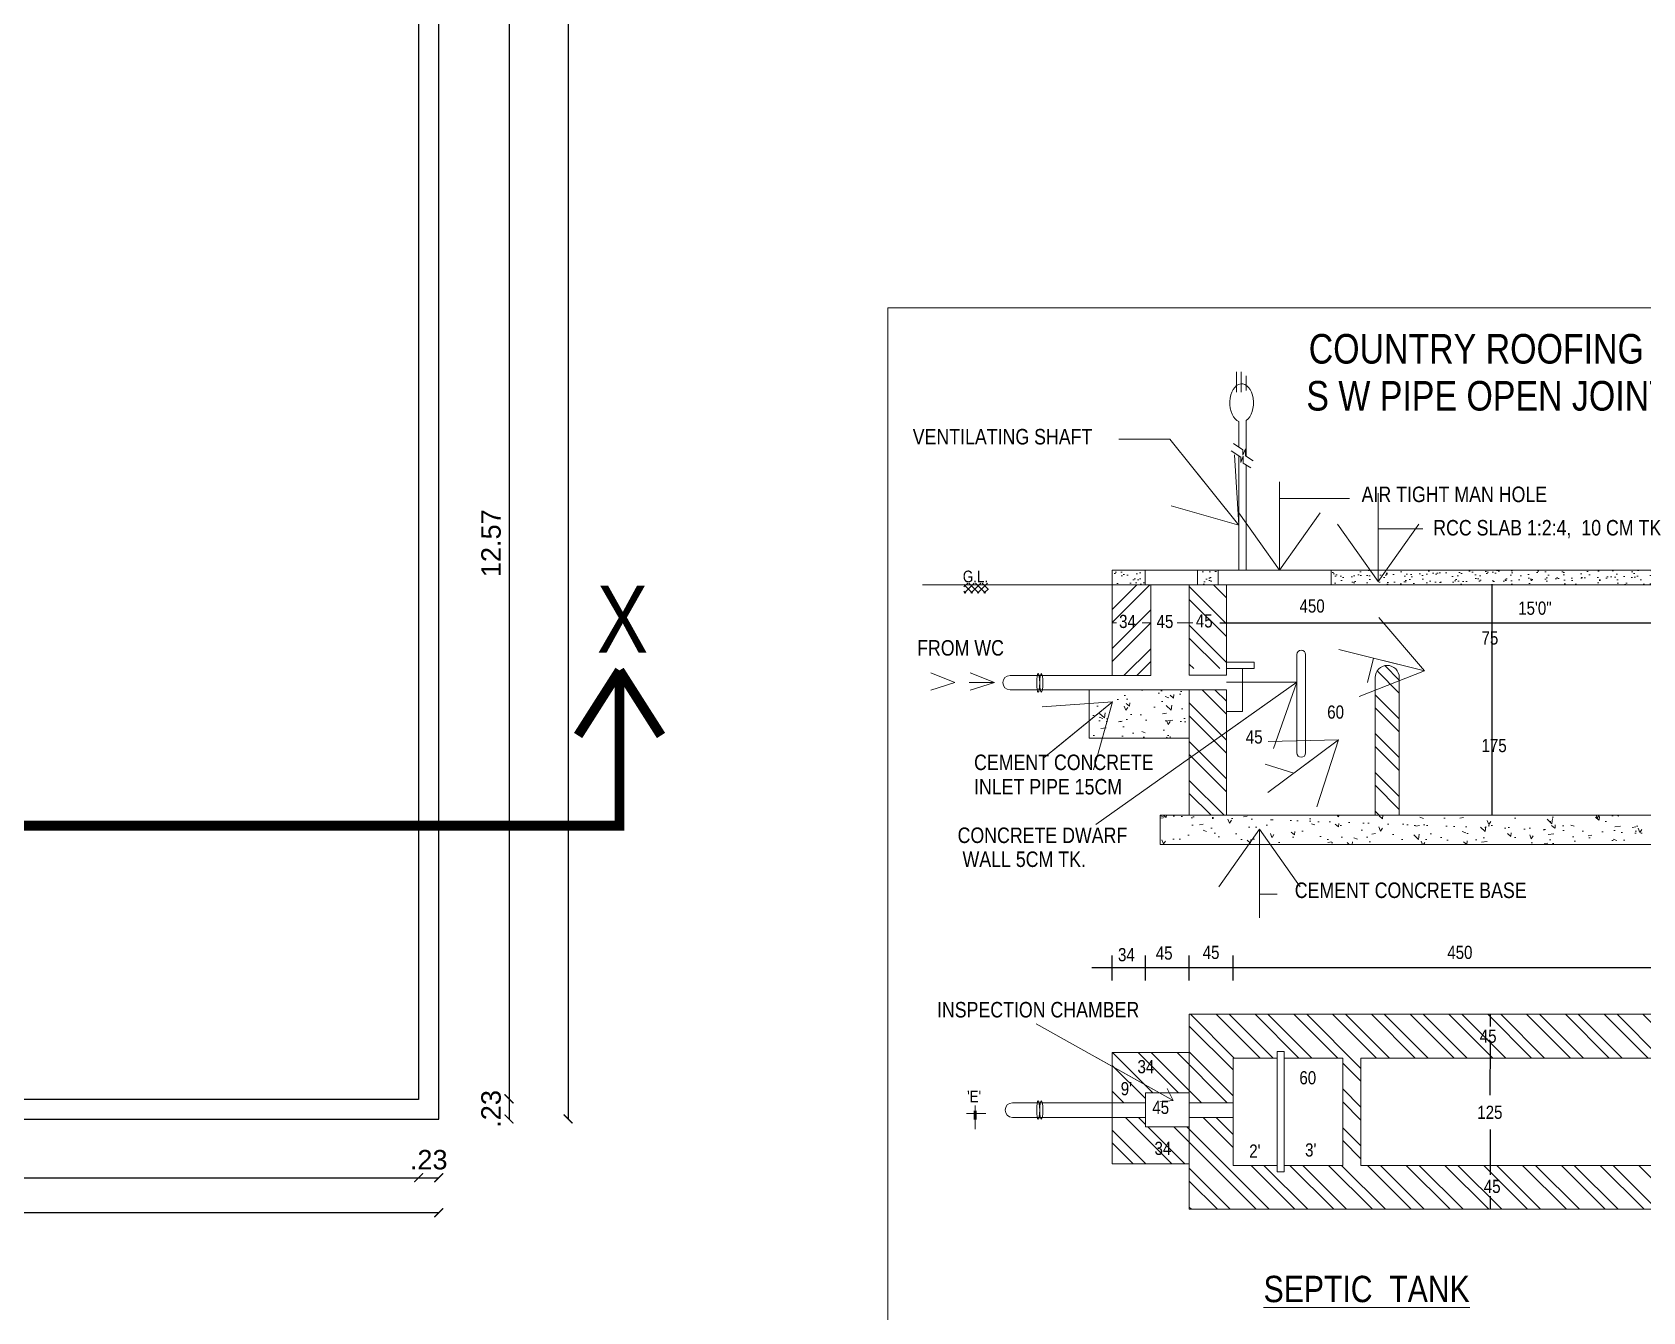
# Model space of a CAD drawing. Header units: metres. Extents: x -1560520 to -1560300, y 43639 to 43729.
# Drawn here: x -1560400.6 to -1560382.38, y 43686.62 to 43701.1 of the extents above; entities that cross this region are included whole.
import ezdxf

# ---------------------------------------------------------------- set-up
doc = ezdxf.new("R2010")
doc.units = ezdxf.units.M
doc.header["$LTSCALE"] = 750
doc.header["$MEASUREMENT"] = 0
doc.header["$PDMODE"] = 35
doc.header["$PDSIZE"] = 50
for name, pattern in [('CENTER', [2, 1.25, -0.25, 0.25, -0.25]), ('DASHED', [0.75, 0.5, -0.25]), ('New Retail block$0$DASHDOT2', [0.5, 0.25, -0.125, 0, -0.125]), ('PHANTOM2', [1.25, 0.625, -0.125, 0.125, -0.125, 0.125, -0.125])]:
    doc.linetypes.add(name, pattern=pattern)
doc.layers.get('0').update_dxf_attribs({"lineweight": 5})
doc.layers.get('Defpoints').update_dxf_attribs({"lineweight": 0})
for name, color, linetype in [('1', 1, 'Continuous'), ('BLK_1_FLR_2_ROOF_AREA', 54, 'Continuous'), ('CLIENT', 7, 'Continuous')]:
    doc.layers.add(name, color=color, linetype=linetype)
for name, color, linetype, lineweight in [('BLK_1_FLR_1_GLASS_FACADE_2', 4, 'Continuous', 5), ('ED', 30, 'Continuous', 0), ('TEXT', 2, 'Continuous', 20), ('TITLE', 1, 'Continuous', 25)]:
    doc.layers.add(name, color=color, linetype=linetype, lineweight=lineweight)
doc.styles.add('HANDWRITE', font='ARIALN.TTF')
doc.styles.add('MD', font='swissck.ttf')
doc.styles.get("Standard").update_dxf_attribs({"font": 'arial.ttf'})
doc.dimstyles.new('APP1', dxfattribs={"dimscale": 0, "dimtxt": 9, "dimasz": 4.5, "dimexe": 0.18, "dimexo": 0.0625, "dimgap": 2, "dimtad": 0, "dimlfac": 0.0508, "dimzin": 4, "dimdsep": 46, "dimtxsty": 'Standard', "dimblk1": 'OBLIQUE', "dimblk2": 'OBLIQUE', "dimsah": 1, "dimcen": 0.09, "dimse1": 1, "dimse2": 1, "dimadec": 0, "dimazin": 0, "dimtfac": 1, "dimtdec": 4, "dimtmove": 0, "dimatfit": 3, "dimldrblk": 'OBLIQUE', "dimfxl": 0, "dimtolj": 1, "dimtzin": 0, "dimarcsym": 0})
doc.dimstyles.get("Standard").update_dxf_attribs({"dimtxt": 0.22, "dimasz": 0.1, "dimexe": 0.18, "dimexo": 0.0625, "dimgap": 0.09, "dimtad": 1, "dimtoh": 1, "dimzin": 4, "dimdsep": 46, "dimtxsty": 'Standard', "dimblk": 'ARCHTICK', "dimcen": 0.09, "dimse1": 1, "dimse2": 1, "dimadec": 0, "dimazin": 0, "dimtfac": 1, "dimtix": 1, "dimtofl": 0, "dimtmove": 0, "dimatfit": 3, "dimldrblk": 'ARCHTICK', "dimfxl": 0, "dimtolj": 1, "dimtzin": 0, "dimarcsym": 0})
pattern_1 = [(127.5, (1624.207207982896, -4207.539887132371), (-5.496671318703552, -0.1797018442258688), [0, -4.336120686692821, 0, -4.849608662748551, 0, -4.635655339391997]), (97.4999999999995, (1624.207207982896, -4207.539887132371), (-8.050767062046999, 5.048661435880566), [0, -2.339223002031642, 0, -3.908214039979701, 0, -1.49767326349587]), (57.49999999999999, (1624.207207982896, -4211.048721635425), (-0.0161436441504817, 8.883746676339975), [0, -1.426355489043685, 0, -5.134879760557267, 0, -6.703870798505322]), (47.5, (1624.207207982896, -4211.048721635425), (-2.503754719286979, 8.575610366383932), [0, -0.7131777445218429, 0, -3.366198954143096, 0, -3.851159820417949])]
pattern_2 = [(135, (1624.207207982896, -4207.539887132371), (-8.104706025150932, -8.104706025150927), []), (135, (1624.207207982896, -4202.136749791338), (-8.104706025150932, -8.104706025150927), [])]

# ---------------------------------------------------------------- blocks, each defined once
blk = doc.blocks.new('_ArchTick')
at = {"color": 0, "linetype": 'ByBlock', "const_width": 0.15}
blk.add_lwpolyline([(-0.5, -0.5), (0.5, 0.5)], dxfattribs=at)
blk = doc.blocks.new('*D130')
at = {"layer": 'BLK_1_FLR_1_GLASS_FACADE_2', "color": 0, "linetype": 'PHANTOM2', "lineweight": -2}
blk.add_line((-1560394.533443611, 43725.68451105402), (-1560394.533443611, 43688.80371105402), dxfattribs=at)
at = {"layer": 'Defpoints', "color": 0}
for p in [(-1560395.996575214, 43725.68451105402), (-1560395.996575214, 43688.80371105402), (-1560394.533443611, 43688.80371105402)]:
    blk.add_point(p, dxfattribs=at)
at = {"layer": 'BLK_1_FLR_1_GLASS_FACADE_2', "color": 0, "lineweight": -2, "xscale": 0.1, "yscale": 0.1, "zscale": 0.1}
for p, rotation in [((-1560394.533443611, 43725.68451105402), 90), ((-1560394.533443611, 43688.80371105402), 270)]:
    blk.add_blockref('_ArchTick', p, dxfattribs=dict(at, rotation=rotation))
at = {"layer": 'BLK_1_FLR_1_GLASS_FACADE_2', "color": 0, "insert": (-1560394.735844702, 43707.24411105376), "char_height": 0.22, "attachment_point": 5, "rotation": 90}
blk.add_mtext('\\A1;36.88', dxfattribs=at)
blk = doc.blocks.new('*D131')
at = {"layer": 'BLK_1_FLR_1_GLASS_FACADE_2', "color": 0, "linetype": 'PHANTOM2', "lineweight": -2}
blk.add_line((-1560395.996575214, 43687.74327811202), (-1560423.428575214, 43687.74327811202), dxfattribs=at)
at = {"layer": 'Defpoints', "color": 0}
for p in [(-1560423.428575214, 43688.80371105402), (-1560395.996575214, 43688.79592505672), (-1560423.428575214, 43687.74327811202)]:
    blk.add_point(p, dxfattribs=at)
at = {"layer": 'BLK_1_FLR_1_GLASS_FACADE_2', "color": 0, "lineweight": -2, "xscale": 0.1, "yscale": 0.1, "zscale": 0.1, "rotation": 180}
blk.add_blockref('_ArchTick', (-1560423.428575214, 43687.74327811202), dxfattribs=at)
at = {"layer": 'BLK_1_FLR_1_GLASS_FACADE_2', "color": 0, "lineweight": -2, "xscale": 0.1, "yscale": 0.1, "zscale": 0.1}
blk.add_blockref('_ArchTick', (-1560395.996575214, 43687.74327811202), dxfattribs=at)
at = {"layer": 'BLK_1_FLR_1_GLASS_FACADE_2', "color": 0, "insert": (-1560409.712575214, 43687.94567920343), "char_height": 0.22, "attachment_point": 5}
blk.add_mtext('\\A1;27.43', dxfattribs=at)
blk = doc.blocks.new('*D132')
at = {"layer": 'Defpoints', "color": 0}
for p in [(-1560423.199975214, 43689.03231105401), (-1560396.225175214, 43689.03231105401), (-1560396.225175214, 43688.1397052064)]:
    blk.add_point(p, dxfattribs=at)
at = {"layer": 'ED', "color": 0, "lineweight": -2}
blk.add_line((-1560423.199975214, 43688.1397052064), (-1560396.225175214, 43688.1397052064), dxfattribs=at)
at = {"layer": 'ED', "color": 0, "lineweight": -2, "xscale": 0.1, "yscale": 0.1, "zscale": 0.1, "rotation": 180}
blk.add_blockref('_ArchTick', (-1560423.199975214, 43688.1397052064), dxfattribs=at)
at = {"layer": 'ED', "color": 0, "lineweight": -2, "xscale": 0.1, "yscale": 0.1, "zscale": 0.1}
blk.add_blockref('_ArchTick', (-1560396.225175214, 43688.1397052064), dxfattribs=at)
at = {"layer": 'ED', "color": 0, "insert": (-1560409.712575214, 43688.34203126368), "char_height": 0.22, "attachment_point": 5}
blk.add_mtext('\\A1;26.97', dxfattribs=at)
blk = doc.blocks.new('*D243')
at = {"layer": 'Defpoints', "color": 0}
for p in [(-1560396.225175214, 43689.03231105401), (-1560395.996575214, 43688.80371105402), (-1560395.996575214, 43688.1397052064)]:
    blk.add_point(p, dxfattribs=at)
at = {"layer": 'ED', "color": 0, "lineweight": -2}
blk.add_line((-1560396.225175214, 43688.1397052064), (-1560395.996575214, 43688.1397052064), dxfattribs=at)
at = {"layer": 'ED', "color": 0, "lineweight": -2, "xscale": 0.1, "yscale": 0.1, "zscale": 0.1, "rotation": 180}
blk.add_blockref('_ArchTick', (-1560396.225175214, 43688.1397052064), dxfattribs=at)
at = {"layer": 'ED', "color": 0, "lineweight": -2, "xscale": 0.1, "yscale": 0.1, "zscale": 0.1}
blk.add_blockref('_ArchTick', (-1560395.996575214, 43688.1397052064), dxfattribs=at)
at = {"layer": 'ED', "color": 0, "insert": (-1560396.110875214, 43688.34210629779), "char_height": 0.22, "attachment_point": 5}
blk.add_mtext('\\A1;.23', dxfattribs=at)
blk = doc.blocks.new('*D19')
at = {"layer": 'Defpoints', "color": 0}
for p in [(-1560396.225175004, 43701.60531105402), (-1560396.225175214, 43689.03231105401), (-1560395.202268645, 43689.03231105401)]:
    blk.add_point(p, dxfattribs=at)
at = {"layer": 'ED', "color": 0, "lineweight": -2}
blk.add_line((-1560395.202268645, 43701.60531105402), (-1560395.202268645, 43689.03231105401), dxfattribs=at)
at = {"layer": 'ED', "color": 0, "lineweight": -2, "xscale": 0.1, "yscale": 0.1, "zscale": 0.1}
for p, rotation in [((-1560395.202268645, 43701.60531105402), 90), ((-1560395.202268645, 43689.03231105401), 270)]:
    blk.add_blockref('_ArchTick', p, dxfattribs=dict(at, rotation=rotation))
at = {"layer": 'ED', "color": 0, "insert": (-1560395.404594702, 43695.31881105377), "char_height": 0.22, "attachment_point": 5, "rotation": 90}
blk.add_mtext('\\A1;12.57', dxfattribs=at)
blk = doc.blocks.new('*D244')
at = {"layer": 'Defpoints', "color": 0}
for p in [(-1560396.225175214, 43689.03231105401), (-1560396.225175214, 43688.80371105403), (-1560395.202268646, 43688.80371105403)]:
    blk.add_point(p, dxfattribs=at)
at = {"layer": 'ED', "color": 0, "lineweight": -2}
blk.add_line((-1560395.202268646, 43689.03231105401), (-1560395.202268646, 43688.80371105403), dxfattribs=at)
at = {"layer": 'ED', "color": 0, "lineweight": -2, "xscale": 0.1, "yscale": 0.1, "zscale": 0.1}
for p, rotation in [((-1560395.202268646, 43689.03231105401), 90), ((-1560395.202268646, 43688.80371105403), 270)]:
    blk.add_blockref('_ArchTick', p, dxfattribs=dict(at, rotation=rotation))
at = {"layer": 'ED', "color": 0, "insert": (-1560395.404669737, 43688.91801105446), "char_height": 0.22, "attachment_point": 5, "rotation": 90}
blk.add_mtext('\\A1;.23', dxfattribs=at)
blk = doc.blocks.new('_Oblique')
at = {"color": 0, "linetype": 'ByBlock', "lineweight": -2}
blk.add_line((-0.5, -0.5), (0.5, 0.5), dxfattribs=at)
blk = doc.blocks.new('A$C273075A3')
at = {"ltscale": 10}
h = blk.add_hatch(dxfattribs=at)
h.set_pattern_fill('AR-SAND', color=8, scale=2.852710978087384, angle=90, style=0)
h.set_pattern_definition(pattern_1)
h.paths.add_polyline_path([(85.4164998537235, 357.8697909675333), (85.4164998537235, 351.7568388716386), (99.21397672762032, 351.7568388716386), (99.21397672762032, 357.8697909675333)])
h = blk.add_hatch(dxfattribs=at)
h.set_pattern_fill('AR-SAND', color=8, scale=2.852710978087384, angle=90, style=0)
h.set_pattern_definition(pattern_1)
h.paths.add_polyline_path([(129.7392878878818, 357.8697909674961), (121.0621327100125, 357.8697909675333), (121.0621327100125, 351.7568388716386), (129.7392878878818, 351.7568388716386)])
h = blk.add_hatch(dxfattribs=at)
h.set_pattern_fill('AR-SAND', color=8, scale=2.852710978087384, angle=90, style=0)
h.set_pattern_definition(pattern_1)
h.paths.add_polyline_path([(333.23736203523, 357.8697909674961), (176.8976048518834, 357.8697909675333), (176.8976048518834, 351.7568388716386), (333.23736203523, 351.7568388716386)])
h = blk.add_hatch()
h.set_pattern_fill('NET', color=8, scale=15.64915736550794, angle=45, style=0)
h.set_pattern_definition([(44.99999999999999, (-675.9879727378902, -4.163664418601456), (-1.383203161625758, 1.383203161625758), []), (135, (-675.9879727378902, -4.163664418601456), (-1.383203161625758, -1.383203161625758), [])])
h.paths.add_polyline_path([(33.67908998706845, 352.5452866032788), (23.36544085943751, 352.5452866032788), (23.36544085943751, 348.2840469801563), (33.67908998706845, 348.2840469801563)])
h = blk.add_hatch(dxfattribs=at)
h.set_pattern_fill('ANSI32', color=8, scale=30.5647604795077, angle=90, style=0)
h.set_pattern_definition([(44.99999999999999, (-1153.362691014625, -4207.539887132371), (8.104706025150932, -8.104706025150927), []), (44.99999999999999, (-1153.362691014625, -4202.136749791338), (8.104706025150932, -8.104706025150927), [])])
h.paths.add_polyline_path([(85.4164998537235, 351.7568388716386), (101.5139403725934, 351.7568388716386), (101.5139403725934, 314.0523340286195), (99.27252460468118, 314.0523340286195), (85.4164998537235, 314.0523340286195), (85.4164998537235, 334.2330428633818)])
h = blk.add_hatch(dxfattribs=at)
h.set_pattern_fill('ANSI32', color=8, scale=30.5647604795077, angle=90, style=0)
h.set_pattern_definition(pattern_2)
h.paths.add_polyline_path([(117.6113808923692, 316.7829536211871), (133.1668606236471, 316.7829536211871), (133.1668606236471, 351.7568388716386), (117.6113808923692, 351.7568388716386)])
h = blk.add_hatch(dxfattribs=at)
h.set_pattern_fill('ANSI32', color=8, scale=30.5647604795077, angle=90, style=0)
h.set_pattern_definition(pattern_2)
h.paths.add_polyline_path([(205.3491474368984, 313.1029354279422, 1), (195.2794383940872, 313.1029354279422), (195.2794383940872, 255.4905718966788), (205.3491474368984, 255.4905718966788)])
h = blk.add_hatch(dxfattribs=at)
h.set_pattern_fill('AR-CONC', color=8, scale=2.445180838360615, angle=90, style=0)
h.set_pattern_definition([(140, (1624.207207982896, -4207.539887132371), (1.534403180256604, 17.53830854614397), [1.833885628770461, -20.17274191647508]), (85.00000000000001, (1624.207207982896, -4207.539887132371), (-18.39245792088856, -3.392721022474883), [1.467108503016369, -16.13819353318006]), (190.4514, (1624.335074802919, -4206.078361466295), (-16.85804357455562, 14.14560054978973), [1.558562912214648, -17.14419257230094]), (136.1842, (1619.316846306299, -4207.539887132371), (4.047239222216517, 26.09597362011314), [2.750828443155679, -30.25911287471251]), (186.6356, (1619.654117605769, -4205.365222885393), (-23.818943522304, 22.8541933793798), [2.3378444416774, -25.71628475054759]), (81.18420000000005, (1619.316846306299, -4207.539887132371), (-23.81896137273255, 22.85417478585606), [2.200662754524554, -24.20729029977011]), (110.9999999999999, (1620.539436725901, -4205.094706294036), (9.844759966168947, 14.59545686122383), [1.833885628770436, -20.17274191647478]), (56.00000000000004, (1620.539436725901, -4205.094706294036), (-17.73122995084903, 5.949499872940044), [1.467108503016369, -16.13819353318006]), (161.4514, (1621.359834166789, -4203.878418744102), (-7.886453903421067, 20.54496271364447), [1.558562912214584, -17.1441925723002]), (127.5, (1624.207207982896, -4207.539887132371), (-8.139856725963426, 0.2973304521907662), [0, -15.94257906611121, 0, -16.38271161701612, 0, -16.19932305413907]), (97.4999999999995, (1624.207207982896, -4207.539887132371), (-9.644079603197557, 6.432525921099316), [0, -9.340590802537507, 0, -15.57580194035706, 0, -6.174081616860526]), (57.49999999999999, (1624.207207982896, -4212.992640401973), (0.5515074017658705, 13.05292392015756), [0, -6.112952095901508, 0, -19.0724105392127, 0, -25.30762167703225]), (47.5, (1624.207207982896, -4215.437821240344), (-2.44774784623411, 14.25995646472931), [0, -7.946837724671946, 0, -12.66603674270791, 0, -17.97207916195041])])
h.paths.add_polyline_path([(117.6113808923692, 307.9553157692376), (75.78096450421253, 307.9553157692376), (75.78096450421253, 287.7746069345508), (117.6113808923692, 287.7746069345508)])
h = blk.add_hatch(dxfattribs=at)
h.set_pattern_fill('ANSI32', color=8, scale=30.5647604795077, angle=90, style=0)
h.set_pattern_definition(pattern_2)
h.paths.add_polyline_path([(133.1668606236471, 307.9553157692376), (117.6113808923692, 307.9553157692376), (117.6113808923692, 255.4905718966788), (133.1668606236471, 255.4905718966788)])
h = blk.add_hatch(dxfattribs=at)
h.set_pattern_fill('AR-CONC', color=8, scale=2.445180838360615, angle=90, style=0)
h.set_pattern_definition([(140, (1624.207207982896, -4222.300126161949), (1.534403180256604, 17.53830854614397), [1.833885628770461, -20.17274191647508]), (85.00000000000001, (1624.207207982896, -4222.300126161949), (-18.39245792088856, -3.392721022474883), [1.467108503016369, -16.13819353318006]), (190.4514, (1624.335074802919, -4220.838600495837), (-16.85804357455562, 14.14560054978973), [1.558562912214648, -17.14419257230094]), (136.1842, (1619.316846306299, -4222.300126161949), (4.047239222216517, 26.09597362011314), [2.750828443155679, -30.25911287471251]), (186.6356, (1619.654117605769, -4220.125461914933), (-23.818943522304, 22.8541933793798), [2.3378444416774, -25.71628475054759]), (81.18420000000005, (1619.316846306299, -4222.300126161949), (-23.81896137273255, 22.85417478585606), [2.200662754524554, -24.20729029977011]), (110.9999999999999, (1620.539436725901, -4219.854945323578), (9.844759966168947, 14.59545686122383), [1.833885628770436, -20.17274191647478]), (56.00000000000004, (1620.539436725901, -4219.854945323578), (-17.73122995084903, 5.949499872940044), [1.467108503016369, -16.13819353318006]), (161.4514, (1621.359834166789, -4218.638657773681), (-7.886453903421067, 20.54496271364447), [1.558562912214584, -17.1441925723002]), (127.5, (1624.207207982896, -4222.300126161949), (-8.139856725963426, 0.2973304521907662), [0, -15.94257906611121, 0, -16.38271161701612, 0, -16.19932305413907]), (97.4999999999995, (1624.207207982896, -4222.300126161949), (-9.644079603197557, 6.432525921099316), [0, -9.340590802537507, 0, -15.57580194035706, 0, -6.174081616860526]), (57.49999999999999, (1624.207207982896, -4227.752879431549), (0.5515074017658705, 13.05292392015756), [0, -6.112952095901508, 0, -19.0724105392127, 0, -25.30762167703225]), (47.5, (1624.207207982896, -4230.198060269848), (-2.44774784623411, 14.25995646472931), [0, -7.946837724671946, 0, -12.66603674270791, 0, -17.97207916195041])])
h.paths.add_polyline_path([(105.3854767008797, 243.2646677049247), (349.9035605370209, 243.2646677049247), (349.9035605370209, 255.4905718966788), (105.3854767008797, 255.4905718966788)])
h = blk.add_hatch(dxfattribs=at)
h.set_pattern_fill('ANSI32', color=8, scale=30.5647604795077, angle=90, style=0)
h.set_pattern_definition(pattern_2)
h.paths.add_polyline_path([(117.6113808923692, 172.3502149966939), (117.6113808923692, 135.3098810084052), (135.9502371800572, 135.3098810084052), (135.9502371800572, 154.0113587089304), (154.2890934686511, 154.0113587089304), (154.2890934686511, 156.753932355738), (157.2674189616136, 156.753932355738), (157.2674189616136, 154.0113587089304), (181.7192273445944, 154.0113587089304), (181.7192273445944, 109.1830433390382), (157.2674189616136, 109.1830433390382), (157.2674189616136, 106.4404677057468), (154.2890934686511, 106.4404677057468), (154.2890934686511, 109.1830433390009), (135.9502371800572, 109.1830433390009), (135.9502371800572, 129.2128627490988), (117.6113808923692, 129.2128627490988), (117.6113808923692, 90.84418705131384), (337.6776563446256, 90.84418705131384), (337.6776563446256, 128.5486918942938), (319.3388000569375, 128.5486918942938), (319.3388000569375, 109.1830433390382), (189.322054793849, 109.1830433390382), (189.322054793849, 154.0113587089304), (319.3388000569375, 154.0113587089304), (319.3388000569375, 134.6457101536375), (337.6776563446256, 134.6457101536375), (337.6776563446256, 172.3502149966939)])
h.paths.add_polyline_path([(85.4164998537235, 156.3056501226388), (85.4164998537235, 135.3098810084052), (99.27252460468118, 135.3098810084816), (99.27252460468118, 139.446022982665), (117.6113808923692, 139.446022982665), (117.6113808923692, 156.3056501226388)])
h.paths.add_polyline_path([(117.6113808923692, 109.8472141938441), (117.6113808923692, 125.2276101995053), (99.27252460468118, 125.2276101995053), (99.27252460468118, 129.2128627490988), (85.4164998537235, 129.2128627490988), (85.4164998537235, 109.8472141938441)])
h.paths.add_polyline_path([(337.6776563446256, 154.8264189884015), (337.6776563446256, 139.446022982665), (356.0165126323136, 139.446022982665), (356.0165126323136, 125.2276101995053), (337.6776563446256, 125.2276101995053), (337.6776563446256, 108.3679830595306), (369.8725373832731, 108.3679830595306), (369.8725373832731, 154.8264189884015)])
for p, q in [((137.3548763020189, 440.7948190104656), (137.3548763020189, 432.3293462153873)), ((139.2169582013865, 440.7948190104656), (139.2169582013865, 432.3293462153873)), ((141.3583490468409, 439.1203284806256), (141.3583490468409, 432.9805371503281)), ((138.342691706579, 409.3047604556288), (138.342691706579, 420.0440796102532)), ((141.4426592787349, 405.4527329615535), (141.4426592787349, 420.4710626786286)), ((136.1148870477009, 410.8096392021852), (140.0350790909524, 408.1615552846018)), ((135.1762498287189, 407.7753767699073), (139.0964418728763, 405.1272928523235)), ((138.342691706579, 357.8697909675333), (138.342691706579, 405.6364499731721)), ((139.0964418728763, 402.920556254336), (140.0902897712694, 405.5686401718453)), ((139.0964418728763, 405.1272928523235), (139.0964418728763, 402.920556254336)), ((140.0350790909524, 405.9548186865773), (141.0289269893455, 408.6029026041619)), ((140.0350790909524, 408.1615552846018), (140.0350790909524, 405.9548186865773)), ((140.0902897712694, 405.5686401718453), (140.1455060170374, 402.6447153494486)), ((141.0289269893455, 408.6029026041619), (141.0841432351135, 405.6789777817272)), ((141.0841432351135, 405.6789777817272), (144.231335667595, 403.6929132836871)), ((140.1455060170374, 402.6447153494486), (143.292698448613, 400.6586508514088)), ((141.4426592787349, 357.8697909675333), (141.4426592787349, 401.826134949059)), ((85.4164998537235, 357.8697909675333), (369.8725373832731, 357.8697909675333)), ((85.4164998537235, 314.0523340286195), (85.4164998537235, 357.8697909675333)), ((99.21397672762032, 351.7568388716386), (99.21397672762032, 357.8697909675333)), ((121.0621327100125, 351.7568388716386), (121.0621327100125, 357.8697909675333)), ((129.7392878878818, 351.7568388716386), (129.7392878878818, 357.8697909675333)), ((176.8976048518834, 357.8697909675333), (176.8976048518834, 351.7568388716386)), ((85.4164998537235, 351.7568388716386), (6.173036273370597, 351.7568388716386)), ((117.6113808923692, 351.7568388716386), (85.4164998537235, 351.7568388716386)), ((101.5139403725934, 351.7568388716386), (101.5139403725934, 313.8831093383255)), ((117.6113808923692, 351.7568388716386), (337.6776563446256, 351.7568388716386)), ((117.6113808923692, 314.0523340286195), (117.6113808923692, 351.7568388716386)), ((133.1668606236471, 351.7568388716386), (133.1668606236471, 314.0523340286195)), ((85.4164998537235, 335.9610624980955), (87.21070531799705, 335.9610624980955)), ((97.8692077178548, 335.9610624980955), (101.5139403725934, 335.9610624980955)), ((112.6025262377861, 335.9610624980955), (119.0776273316478, 335.9610624980955)), ((133.1668606236471, 319.51313495972), (144.7610972938382, 319.51313495972)), ((144.7610972938382, 316.7829536211871), (133.1668606236471, 316.7829536211871)), ((139.8719433876977, 316.53357941885), (139.8719433876977, 298.8358941804231)), ((144.7610972938382, 319.51313495972), (144.7610972938382, 316.7829536211871)), ((162.603754506792, 322.644322819348), (162.603754506792, 281.5339938302037)), ((166.210084773571, 322.644322819348), (166.210084773571, 281.5339938302037)), ((9.565908163860511, 315.0357156780717), (19.68586283606601, 310.9359815232324)), ((19.68586283606601, 310.9359815232324), (9.565908163860511, 307.8128214737876)), ((36.21068169131104, 310.9359815232324), (25.69414615811002, 310.9359815232324)), ((26.09072702000958, 315.0357156780717), (36.21068169131104, 310.9359815232324)), ((36.21068169131104, 310.9359815232324), (26.09072702000958, 307.8128214737876)), ((36.21068169131104, 310.9359815232324), (36.21068169131104, 310.9359815232324)), ((101.5139403725934, 313.8831093383255), (42.69576590362521, 313.8831093383255)), ((133.1668606236471, 314.0523340286195), (117.6113808923692, 314.0523340286195)), ((195.2794383940872, 255.4905718967543), (195.2794383940872, 313.1029354279422)), ((205.3491474368984, 255.4905718967543), (205.3491474368984, 313.1029354279422)), ((133.1668606236471, 307.9553157692376), (42.69576590362521, 307.9553157692376)), ((99.27252460468118, 307.9553157692376), (133.1668606236471, 307.9553157692376)), ((117.6113808923692, 255.4905718967543), (117.6113808923692, 307.9553157692376)), ((133.1668606236471, 307.9553157692376), (133.1668606236471, 255.4905718967543)), ((139.8719433876977, 298.8358941804231), (133.1668606236471, 298.8358941804231)), ((117.6113808923692, 287.7746069345508), (75.78096450421253, 287.7746069345508)), ((105.3854767008797, 255.4905718967543), (349.9035605370209, 255.4905718967543)), ((105.3854767008797, 243.2646677049247), (105.3854767008797, 255.4905718967543)), ((105.3854767008797, 243.2646677049247), (349.9035605370209, 243.2646677049247)), ((117.6113808923692, 172.3502149966939), (337.6776563446256, 172.3502149966939)), ((117.6113808923692, 172.3502149966939), (117.6113808923692, 90.84418705131384)), ((117.6113808923692, 156.3056501226388), (85.4164998537235, 156.3056501226388)), ((85.4164998537235, 156.3056501226388), (85.4164998537235, 109.8472141938441)), ((154.2890934686511, 156.7539323558126), (157.2674189616136, 156.7539323558126)), ((154.2890934686511, 156.7539323558126), (154.2890934686511, 106.4404677057468)), ((157.2674189616136, 156.7539323558126), (157.2674189616136, 106.4404677057468)), ((135.9502371800572, 154.0113587089304), (154.2890934686511, 154.0113587089304)), ((135.9502371800572, 154.0113587089304), (135.9502371800572, 109.1830433390382)), ((157.2674189616136, 154.0113587089304), (181.7192273445944, 154.0113587089304)), ((181.7192273445944, 154.0113587089304), (181.7192273445944, 109.1830433390382)), ((189.322054793849, 154.0113587089304), (319.3388000569375, 154.0113587089304)), ((189.322054793849, 154.0113587089304), (189.322054793849, 109.1830433390382)), ((117.6113808923692, 139.4460229827405), (99.27252460468118, 139.4460229827405)), ((99.27252460468118, 139.4460229827405), (99.27252460468118, 125.2276101995426)), ((24.52022536528784, 130.8802529507125), (32.5701439896784, 130.8802529507125)), ((27.69253490082156, 131.8960003634688), (27.69253490082156, 128.400814469322)), ((28.15449969021211, 134.138192090963), (28.15449969021211, 124.2461484064538)), ((28.6164644786968, 131.8960003634688), (28.6164644786968, 128.400814469322)), ((117.6113808923692, 125.2276101995426), (99.27252460468118, 125.2276101995426)), ((117.6113808923692, 109.8472141938441), (85.4164998537235, 109.8472141938441)), ((135.9502371800572, 109.1830433390382), (154.2890934686511, 109.1830433390382)), ((157.2674189616136, 109.1830433390382), (181.7192273445944, 109.1830433390382)), ((189.322054793849, 109.1830433390382), (319.3388000569375, 109.1830433390382)), ((154.2890934686511, 106.4404677057468), (157.2674189616136, 106.4404677057468)), ((117.6113808923692, 90.84418705131384), (337.6776563446256, 90.84418705131384))]:
    blk.add_line(p, q, dxfattribs=at)
at = {"linetype": 'DASHED', "ltscale": 10}
for p, q in [((99.27252460468118, 135.3098810084816), (43.69732919710441, 135.3098810084816)), ((135.9502371800572, 135.3098810084816), (117.6113808923692, 135.3098810084816)), ((99.27252460468118, 129.2128627490988), (43.69732919710441, 129.2128627490988)), ((135.9502371800572, 129.2128627490988), (117.6113808923692, 129.2128627490988))]:
    blk.add_line(p, q, dxfattribs=at)
at = {"lineweight": -2, "ltscale": 4}
blk.add_lwpolyline([(-8.387252230160811, 467.5742801420835), (749.0870135274828, 467.5742801420835), (749.0870135274828, -4.229253364541364), (-8.387252230160811, -4.229253364541364)], close=True, dxfattribs=at)
at = {"ltscale": 10}
for points in [[(133.1668606236471, 314.0523340286195), (133.1668606236471, 351.7568388716386), (337.6776563446256, 351.7568388716386), (337.6776563446256, 314.0523340286195)], [(337.6776563446256, 307.9553157692376), (337.6776563446256, 255.4905718966788), (133.1668606236471, 255.4905718966788), (133.1668606236471, 307.9553157692376)]]:
    blk.add_lwpolyline(points, dxfattribs=at)
for points in [[(75.78096450421253, 307.9553157692376), (117.6113808923692, 307.9553157692376), (117.6113808923692, 287.7746069345508), (75.78096450421253, 287.7746069345508)], [(117.6113808923692, 172.3502149966939), (337.6776563446256, 172.3502149966939), (337.6776563446256, 90.84418705131384), (117.6113808923692, 90.84418705131384)]]:
    blk.add_lwpolyline(points, close=True, dxfattribs=at)
for centre, radius, start, end in [((164.4069196406344, 322.644322819348), 1.803165133460059, 0, 180), ((200.3142929154928, 313.1029354279422), 5.034854520931083, 0, 180), ((42.69576590362521, 310.9192125538007), 2.963896784524473, 90, 270), ((164.4069196406344, 281.5339938302037), 1.803165133460059, 180, 0), ((43.69732919710441, 132.2613718787711), 3.048509129671086, 90, 270)]:
    blk.add_arc(centre, radius, start, end, dxfattribs=at)
blk.add_ellipse((139.4962671474732, 427.8227265380741), major_axis=(0, 8.000334630275798), ratio=0.6167877166825618, start_param=3.547056472014106, end_param=9.188817243405996, dxfattribs=at)
for centre in [(54.46847249293386, 310.8346002086532), (55.79714910839175, 310.8346002086532), (54.46847249293386, 132.2613718787711), (55.79714910839175, 132.2613718787711)]:
    blk.add_ellipse(centre, major_axis=(0, 3.843231992367562), ratio=0.1638866700788526, dxfattribs=at)
at = {"layer": 'TITLE', "color": 8}
for p, q in [((244.0680154222318, 352.0993948864084), (244.0680154222318, 255.4905718967543)), ((130.3467024680067, 335.9610624980955), (323.2426007322483, 335.9610624980955)), ((85.4164998537235, 186.469406470645), (85.4164998537235, 196.8549371151107)), ((99.27252460468118, 186.469406470645), (99.27252460468118, 196.8549371151107)), ((117.6113808923692, 186.469406470645), (117.6113808923692, 196.8549371151107)), ((135.9502371800572, 186.469406470645), (135.9502371800572, 196.8549371151107)), ((376.1638580853158, 191.6621717928578), (76.86282484887852, 191.6621717928578)), ((243.4901755136179, 167.2220193901835), (243.5173028538029, 172.3502149966939)), ((243.3386419070593, 138.5758644778348), (243.4530554892499, 160.2047907000728)), ((243.5173028538029, 105.2486215360281), (243.5173028538029, 124.2240114933324)), ((243.5173028538029, 90.84418705131384), (243.5173028538029, 96.2473243924228))]:
    blk.add_line(p, q, dxfattribs=at)
at = {"style": 'HANDWRITE'}
for s, height, p in [('COUNTRY ROOFING PANTILES EXTRA LARGE TO COVER PARTLY 15 CM', 12.36496153846154, (167.5176189521061, 444.2725131186811)), ('S W PIPE OPEN JOINTED AND LAID TO A FALL OF  1 IN 100', 12.36496153846154, (166.5185120985315, 424.6431756047318)), ('VENTILATING SHAFT', 6.478950607287447, (2.051074862245513, 410.4816179772035)), ('AIR TIGHT MAN HOLE', 6.478950607287447, (189.615752430449, 386.3870867052169)), ('RCC SLAB 1:2:4,  10 CM TK', 6.478950607287447, (219.5462853747558, 372.4310169057412)), ('G.L.', 4.890361676721231, (22.97646035492471, 352.8568405622705)), ('450', 5.501656886311383, (163.6773640769606, 340.2184911016807)), ('15\'0"', 5.501656886311383, (255.0426303893128, 339.3060594904441)), ('34', 5.501656886311383, (88.2779014289863, 333.7609465507171)), ('45', 5.501656886311383, (103.9388680129614, 333.7609465507171)), ('45 ', 5.501656886311383, (120.3471194054218, 333.9817768789094)), ('75', 5.501656886311383, (239.7200276610438, 326.8667106663301)), ('FROM WC', 6.478950607287447, (3.880844850271386, 322.2215400827458)), ('60', 5.501656886311383, (175.2429470588795, 295.8687680186871)), ('45', 5.501656886311383, (141.2235348275681, 285.4763147561439)), ('175', 5.501656886311383, (239.7200276610438, 281.893674302823)), ('CEMENT CONCRETE', 6.478950607287447, (27.67064345921244, 274.3830951416435)), ('INLET PIPE 15CM', 6.478950607287447, (27.67064345921244, 264.1811464635516)), ('CONCRETE DWARF  ', 6.478950607287447, (20.78781346886535, 243.8916010868429)), (' WALL 5CM TK.', 6.478950607287447, (20.78781346886535, 233.8782009402935)), ('CEMENT CONCRETE BASE', 6.478950607287447, (161.6805838976415, 220.9079943153206)), ('34', 5.501656886311383, (87.82054824463555, 194.4859018230204)), ('45', 5.501656886311383, (103.6118667449918, 195.149727974052)), ('45', 5.501656886311383, (123.2168059616979, 195.4444595914278)), ('450', 5.501656886311383, (225.4171568745369, 195.4444595914278)), ('INSPECTION CHAMBER', 6.478950607287447, (12.18276039055672, 170.9930290029438)), ('45', 5.501656886311383, (238.9851463640371, 160.4224510480257)), ('34', 5.501656886311383, (95.95904034484556, 147.6717941024894)), ('60', 5.501656886311383, (163.6182690034093, 143.0385997738754)), ("9'", 5.501656886311383, (88.96677049729261, 138.4546518991788)), ("'E'", 4.890361676721231, (24.7611033067933, 135.4892164802709)), ('45', 5.501656886311383, (102.1518639580263, 130.6602348786759)), ('125', 5.501656886311383, (237.9618749764741, 128.6027947253465)), ('34', 5.501656886311383, (103.076756537017, 113.5383911507929)), ("2'", 5.501656886311383, (142.6529855892404, 112.391535345147)), ("3'", 5.501656886311383, (166.0006869413409, 112.8676267826044)), ('45', 5.501656886311383, (240.6770997537824, 97.63579659894413)), ('%%USEPTIC  TANK', 11.00331377262277, (148.6663806092655, 52.0020760355269))]:
    blk.add_text(s, height=height, dxfattribs=at).set_placement(p)
blk.add_leader([(146.9481352308685, 249.6218810341347), (146.9481352308685, 222.5854817920167), (154.3034533261871, 222.5854817920167)], dimstyle='APP1', override={"dimscale": 1, "dimasz": 24, "dimgap": 1, "dimldrblk": 'Open90'})
at = {"layer": 'TITLE', "color": 8}
for points, override in [([(138.342691706579, 376.7622118463528), (109.4307265320167, 412.6492449082119), (88.14678939693476, 412.6492449082119)], {"dimscale": 1, "dimasz": 24, "dimgap": 1, "dimldrblk": 'Open90'}), ([(155.3242137192228, 357.8697909675333), (155.3242137192228, 387.8901360612367), (184.589625192124, 387.8901360612367)], {"dimscale": 1, "dimasz": 24, "dimgap": 1, "dimldrblk": 'Open90'}), ([(196.5272937813588, 353.2313071588592), (196.5272937813588, 375.2632182919974), (215.1852851714757, 375.2632182919974)], {"dimscale": 1, "dimasz": 24, "dimgap": 1, "dimldrblk": 'Open90'}), ([(215.9538656097757, 315.8432976615027), (194.5787329823179, 321.18266216664), (192.0164396998843, 310.925007221223)], {"dimscale": 1, "dimasz": 24, "dimgap": 1, "dimldrblk": 'Open90'}), ([(162.603754506792, 311.1593755629651), (78.5984135749677, 251.6680024423909)], {"dimscale": 1, "dimasz": 24, "dimgap": 1, "dimldrblk": 'Open90'}), ([(85.45404585586402, 302.8435164617681), (60.32361712840975, 282.297224401475)], {"dimscale": 1, "dimasz": 24, "dimgap": 1, "dimldrblk": 'Open90'}), ([(179.9929478830399, 287.042877195358), (161.3121934971986, 273.1029300143013), (149.2524690817699, 276.8832535103079)], {"dimscale": 1, "dimasz": 24, "dimgap": 1, "dimldrblk": 'Open90'}), ([(110.8020216061104, 136.3012989752746), (53.59874366452095, 168.3713835932089)], {"dimscale": 1, "dimgap": 1, "dimldrblk": 'Open90'})]:
    blk.add_leader(points, dimstyle='APP1', override=override, dxfattribs=at)

msp = doc.modelspace()

# ---------------------------------------------------------------- linework, layer by layer
at = {"layer": 'BLK_1_FLR_2_ROOF_AREA'}
msp.add_lwpolyline([(-1560395.996575214, 43725.68451105403), (-1560423.428575214, 43725.68451105403), (-1560423.428575214, 43688.80371105404), (-1560395.996575214, 43688.80371105404)], close=True, dxfattribs=at)
at = {"layer": 'CLIENT'}
for p, q in [((-1560396.225174996, 43704.11991105402), (-1560396.225175214, 43689.03231105401)), ((-1560395.996575214, 43688.80371105402), (-1560395.996575214, 43704.11991105402)), ((-1560395.996575214, 43688.80371105402), (-1560395.996575214, 43703.89131105402)), ((-1560396.225175214, 43701.60531105402), (-1560396.225175214, 43689.02592505672)), ((-1560396.225175214, 43689.02592505672), (-1560423.199975214, 43689.02592505672)), ((-1560423.428575214, 43688.80371105402), (-1560395.996575214, 43688.80371105402)), ((-1560423.428575214, 43688.80371105402), (-1560395.996575214, 43688.80371105402))]:
    msp.add_line(p, q, dxfattribs=at)
at = {"layer": 'TEXT', "color": 6, "linetype": 'New Retail block$0$DASHDOT2', "const_width": 0.1100685481439961}
msp.add_lwpolyline([(-1560425.253126197, 43693.88006863652), (-1560425.253126197, 43692.12272803543), (-1560393.951707402, 43692.12272803543), (-1560393.951707402, 43693.88006863652)], dxfattribs=at)
at = {"layer": 'TEXT', "color": 6, "linetype": 'CENTER', "const_width": 0.1100685481439961}
for points in [[(-1560393.951707402, 43693.88006863652), (-1560394.420608739, 43693.14337412358)], [(-1560393.951707402, 43693.88006863652), (-1560393.482806065, 43693.14337412358)]]:
    msp.add_lwpolyline(points, dxfattribs=at)

# ---------------------------------------------------------------- block references
at = {"xscale": 0.0270728025688002, "yscale": 0.0270728025688002, "zscale": 0.0270728025688002}
msp.add_blockref('A$C273075A3', (-1560390.690462825, 43685.32373735305), dxfattribs=at)

# ---------------------------------------------------------------- texts
at = {"layer": '1', "style": 'MD'}
msp.add_text('X', height=0.7583462962676895, dxfattribs=at).set_placement((-1560394.207916791, 43694.08126139947))

# ---------------------------------------------------------------- dimensions: what is measured, and where the dimension line sits
at = {"layer": 'BLK_1_FLR_1_GLASS_FACADE_2', "color": 1}
dim = msp.add_linear_dim(base=(-1560394.533443611, 43688.80371105402), p1=(-1560395.996575214, 43725.68451105402), p2=(-1560395.996575214, 43688.80371105402), angle=90, dimstyle='Standard', override={"dimfxl": 0, "dimarcsym": 2}, dxfattribs=at)
dim.commit()
dim.dimension.update_dxf_attribs({"geometry": '*D130', "text_midpoint": (-1560394.735844702, 43707.24411105376)})
dim = msp.add_linear_dim(base=(-1560423.428575214, 43687.74327811202), p1=(-1560395.996575214, 43688.79592505672), p2=(-1560423.428575214, 43688.80371105402), dimstyle='Standard', override={"dimfxl": 0, "dimarcsym": 2}, dxfattribs=at)
dim.commit()
dim.dimension.update_dxf_attribs({"geometry": '*D131', "text_midpoint": (-1560409.712575214, 43687.94567920343)})
at = {"layer": 'ED'}
dim = msp.add_linear_dim(base=(-1560395.202268645, 43689.03231105401), p1=(-1560396.225175004, 43701.60531105402), p2=(-1560396.225175214, 43689.03231105401), angle=90, dimstyle='Standard', override={"dimtmove": 1, "dimfxl": 5}, dxfattribs=at)
dim.commit()
dim.dimension.update_dxf_attribs({"geometry": '*D19', "text_midpoint": (-1560395.404594702, 43695.31881105377)})
dim = msp.add_linear_dim(base=(-1560395.202268646, 43688.80371105403), p1=(-1560396.225175214, 43689.03231105401), p2=(-1560396.225175214, 43688.80371105402), angle=90, dimstyle='Standard', override={"dimtmove": 1, "dimfxl": 5}, dxfattribs=at)
dim.commit()
dim.dimension.update_dxf_attribs({"geometry": '*D244', "text_midpoint": (-1560395.202268645, 43688.91801105446), "dimtype": 128})
dim = msp.add_linear_dim(base=(-1560396.225175214, 43688.1397052064), p1=(-1560423.199975214, 43689.03231105401), p2=(-1560396.225175214, 43689.03231105401), dimstyle='Standard', override={"dimtmove": 1, "dimfxl": 5}, dxfattribs=at)
dim.commit()
dim.dimension.update_dxf_attribs({"geometry": '*D132', "text_midpoint": (-1560409.712575214, 43688.34203126368)})
dim = msp.add_linear_dim(base=(-1560395.996575214, 43688.1397052064), p1=(-1560396.225175214, 43689.03231105401), p2=(-1560395.996575214, 43688.80371105402), dimstyle='Standard', override={"dimtmove": 1, "dimfxl": 5}, dxfattribs=at)
dim.commit()
dim.dimension.update_dxf_attribs({"geometry": '*D243', "text_midpoint": (-1560396.110875214, 43688.1397052064), "dimtype": 128})

doc.saveas('drawing.dxf')
